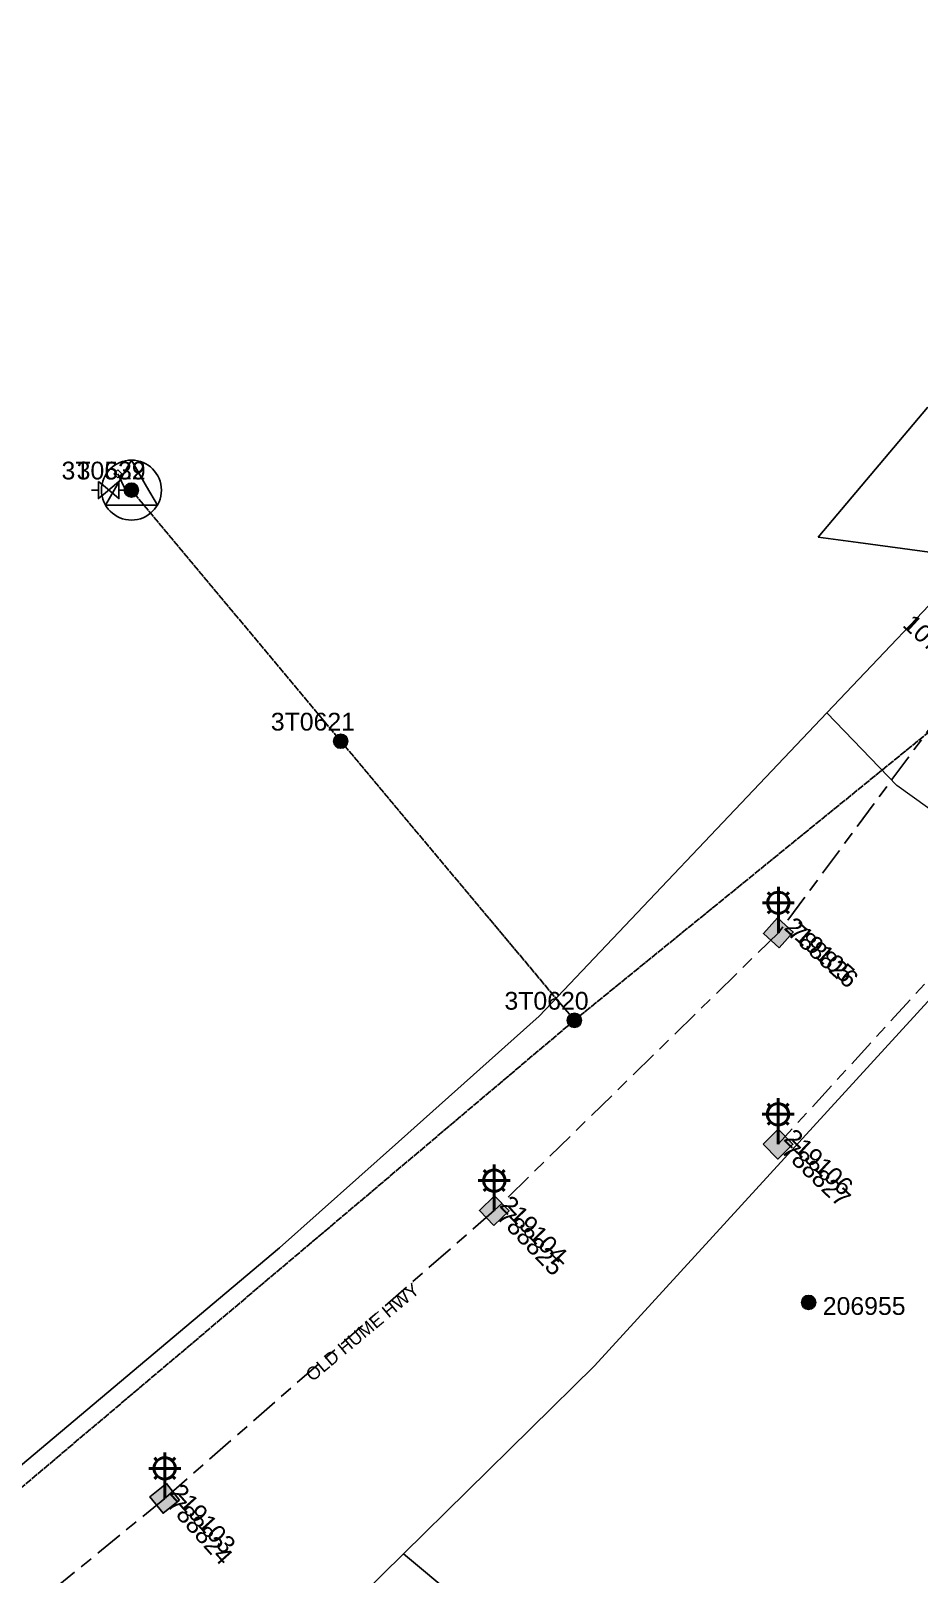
# Model space of a CAD drawing. Header units: metres. Extents: x 268626 to 271256, y 6186812 to 6188765.
# Drawn here: x 269028.9 to 269153.9, y 6187493.2 to 6187710.4 of the extents above; entities that cross this region are included whole.
import ezdxf
from ezdxf.enums import TextEntityAlignment as Align

# ---------------------------------------------------------------- set-up
doc = ezdxf.new("R2010")
doc.units = ezdxf.units.M
for name, pattern in [('Cable Exist OH', [1, 1, 0]), ('Cable Exist UG', [8.2, 4, -1.2, 1.8, -1.2]), ('PHANTOMX2', [5, 2.5, -0.5, 0.5, -0.5, 0.5, -0.5])]:
    doc.linetypes.add(name, pattern=pattern)
doc.layers.get('0').update_dxf_attribs({"color": 6})
for name, color, linetype, lineweight in [('Cadastre Land Parcels_SP_EXT', 96, 'Continuous', 15), ('Cadastre Roads_SP_EXT', 54, 'Continuous', 15), ('Mains_HV_EXT', 11, 'Continuous', 25), ('Mains_SL_EXT', 111, 'Continuous', 25)]:
    doc.layers.add(name, color=color, linetype=linetype, lineweight=lineweight)
for name, color, linetype in [('Equip_LV_EXT', 7, 'Continuous'), ('Equip_SP_SL_EXT', 7, 'Continuous'), ('Services_SP_EXT', 42, 'PHANTOMX2'), ('Sub_SP_TR_HV_LV_EXT', 7, 'Continuous'), ('SupportsOH_SP_TR_HV_LV_SL_EXT', 7, 'Continuous'), ('SupportsUG_SP_LV_EXT', 7, 'Continuous'), ('SupportsUG_SP_LV_SL_EXT', 7, 'Continuous')]:
    doc.layers.add(name, color=color, linetype=linetype)
doc.styles.add('COLUMN_LABEL', font='arial.ttf')
doc.styles.add('iecARIAL', font='arial.ttf', dxfattribs={"height": 2})
doc.styles.add('POLE_LABEL', font='arial.ttf', dxfattribs={"height": 2})
doc.styles.get("Standard").update_dxf_attribs({"font": 'arial.ttf'})

# ---------------------------------------------------------------- blocks, each defined once
blk = doc.blocks.new('SUB_POLE_EXT')
blk.add_wipeout([(0, 4.22), (0.42, 4.2), (0.83, 4.14), (1.21, 4.05), (1.62, 3.9), (1.99, 3.72), (2.35, 3.51), (2.68, 3.26), (2.99, 2.99), (3.28, 2.66), (3.52, 2.34), (3.76, 1.92), (3.9, 1.62), (4.04, 1.23), (4.18, 0.63), (4.22, 0), (4.18, -0.61), (4.06, -1.15), (3.9, -1.62), (3.58, -2.24), (3.22, -2.73), (2.97, -3.01), (2.68, -3.26), (2.36, -3.5), (2, -3.72), (1.64, -3.89), (1.25, -4.03), (0.82, -4.14), (0.42, -4.2), (0, -4.22), (-0.41, -4.2), (-0.8, -4.15), (-1.21, -4.05), (-1.62, -3.9), (-1.99, -3.73), (-2.35, -3.51), (-2.68, -3.26), (-2.96, -3.02), (-3.23, -2.72), (-3.51, -2.35), (-3.71, -2.01), (-3.91, -1.6), (-4.05, -1.21), (-4.16, -0.76), (-4.22, -0.14), (-4.21, 0.39), (-4.14, 0.83), (-4.03, 1.27), (-3.9, 1.63), (-3.71, 2.02), (-3.5, 2.37), (-3.28, 2.67), (-2.99, 2.99), (-2.68, 3.27), (-2.33, 3.52), (-1.98, 3.73), (-1.63, 3.9), (-1.2, 4.05), (-0.78, 4.15), (-0.4, 4.21)])
blk.add_line((2.16, 0.48), (2.16, 0.48, 0))
blk.add_lwpolyline([(-4.22, 0, 1), (4.22, 0, 1)], format="xyb", close=True)
blk.add_lwpolyline([(2.14, 0.52), (0, 4.22), (-3.66, -2.11), (3.66, -2.11)], close=True)
for tag, height, flags, p in [('ASSET_NUM', 2.5, 8, (2, 2)), ('STREET_CODE', 0.2, 9, (1.5, 0)), ('CONSTRUCTED_VOLTAGE', 0.2, 9, (1.5, -0.2)), ('OPERATING_VOLTAGE', 0.2, 9, (1.5, -0.6)), ('OPERATED_BY', 0.2, 9, (1.5, -0.8)), ('ORIENTATION', 0.2, 9, (1.5, -1.2)), ('OWNED_BY', 0.2, 9, (1.5, -1.4)), ('SECONDARY_VOLTAGE', 0.2, 9, (1.5, -1.6)), ('STATE', 0.2, 9, (1.5, -1.8)), ('SUBSTATION_TYPE', 0.2, 9, (1.5, -2)), ('NO_PHASES', 0.2, 9, (1.5, -0.4)), ('MAINTAINED_BY', 0.2, 9, (1.5, -1)), ('USAGE', 0.2, 9, (1.5, -2.2)), ('STREETNAME', 0.2, 9, (1.5, -2.8)), ('SUBURB', 0.2, 9, (1.5, -3)), ('Z', 0.2, 1, (1.5, -3.4)), ('LEGEND', 0.2, 9, (1.5, -2.4)), ('LOCATION', 0.2, 9, (1.5, -2.6)), ('NOTES', 0.2, 9, (1.5, -3.2))]:
    blk.add_attdef(tag, text='', height=height, dxfattribs=dict(flags=flags)).set_placement(p, align=Align.MIDDLE_LEFT)
blk = doc.blocks.new('COLUMN_EXT')
blk.add_hatch(color=256).paths.add_polyline_path([(-1.49, 1.48), (-1.49, -1.49), (1.48, -1.49), (1.48, 1.48)])
blk.add_lwpolyline([(-1.49, -1.49), (1.48, -1.49), (1.48, 1.48), (-1.49, 1.48)], close=True)
for tag, height, style, flags, p in [('ASSET_NUM', 2.5, 'COLUMN_LABEL', 8, (2, 2)), ('STRUCTURE_PLANT_NUMBER', 0.2, 'POLE_LABEL', 9, (1.81, 0.03)), ('STREET_CODE', 0.2, 'COLUMN_LABEL', 9, (1.81, -0.2))]:
    blk.add_attdef(tag, text='', height=height, dxfattribs=dict(style=style, flags=flags)).set_placement(p, align=Align.MIDDLE_LEFT)
at = {"flags": 1}
blk.add_attdef('Z', (1.81, -2.35), '', height=0.2, dxfattribs=at)
at = {"flags": 9}
for tag, p in [('COLUMN_TYPE', (1.81, -0.4)), ('OWNED_BY', (1.81, -0.6)), ('STATE', (1.81, -0.8)), ('USAGE', (1.81, -1)), ('STREETNAME', (1.81, -1.6)), ('SUBURB', (1.81, -1.8)), ('LEGEND', (1.81, -1.2)), ('LOCATION', (1.81, -1.4)), ('NOTES', (1.81, -2))]:
    blk.add_attdef(tag, text='', height=0.2, dxfattribs=at).set_placement(p, align=Align.MIDDLE_LEFT)
blk = doc.blocks.new('PILLAR_EXT')
blk.add_hatch(color=256).paths.add_polyline_path([(-2.475, 0.99), (-2.475, -0.99), (2.475, -0.99), (2.475, 0.99)])
blk.add_lwpolyline([(-2.475, -0.99), (2.475, -0.99), (2.475, 0.99), (-2.475, 0.99)], close=True)
at = {"style": 'iecARIAL', "flags": 8}
blk.add_attdef('ASSET_NUM', (1.5, 3.5), '', height=2.5, dxfattribs=at)
for tag, p, flags in [('OWNED_BY', (0, -0.2), 9), ('STATE', (0, -0.4), 9), ('SUPPORT_TYPE', (0, -0.6), 9), ('STREETNAME', (0, -1.8), 9), ('SUBURB', (0, -2), 1), ('USAGE', (0, -0.8), 9), ('LEGEND', (0, -1), 9), ('LOCATION', (0, -1.2), 9), ('NOTES', (0, -1.4), 9), ('PARENT', (0, -1.6), 9)]:
    blk.add_attdef(tag, p, '', height=0.2, dxfattribs=dict(flags=flags))
blk = doc.blocks.new('LV_OH_LINKS_DISTFUSE_EXT')
for p, q in [((0, 0), (0.96, 0)), ((3.84, 0), (4.8, 0))]:
    blk.add_line(p, q)
blk.add_lwpolyline([(3.84, -1.2), (3.84, 1.2), (0.96, -1.2), (0.96, 1.2)], close=True)
at = {"flags": 9}
for tag, p in [('ACTUAL_STATUS', (0, 0)), ('CONSTRUCTED_VOLTAGE', (0, -0.2)), ('OPERATING_VOLTAGE', (0, -0.6)), ('ORIENTATION', (0, -0.8)), ('OWNED_BY', (0, -1)), ('STATE', (0, -1.2)), ('SWITCH_TYPE', (0, -1.4)), ('NO_PHASES', (0, -0.4)), ('USAGE', (0, -1.6)), ('NOTES', (0, -1.8))]:
    blk.add_attdef(tag, text='', height=0.2, dxfattribs=at).set_placement(p, align=Align.MIDDLE_LEFT)
at = {"flags": 1}
blk.add_attdef('Z', (0, 0), '', height=0.2, dxfattribs=at)
blk = doc.blocks.new('SL_LANTERN_EXT')
at = {"lineweight": 40}
for p, q in [((-1.46, 5.68), (-1.06, 5.28)), ((0, 1.97), (0, 6.47)), ((1.46, 5.68), (1.06, 5.28)), ((-2.25, 4.22), (2.25, 4.22)), ((-1.46, 2.76), (-1.06, 3.16)), ((0, 0), (0, 2.72)), ((1.46, 2.76), (1.06, 3.16))]:
    blk.add_line(p, q, dxfattribs=at)
blk.add_circle((0, 4.22), 1.5, dxfattribs=at)
at = {"style": 'iecARIAL', "flags": 8}
blk.add_attdef('ASSET_NUM', (1.5, 1.5), '', height=2.5, dxfattribs=at)
for tag, p, height, flags in [('OPERATING_VOLTAGE', (0.98, -1.65), 0.2, 9), ('ORIENTATION', (0.98, -1.85), 0.2, 9), ('OWNED_BY', (0.98, -2.05), 0.2, 9), ('STATE', (0.98, -2.25), 0.2, 9), ('CONSTRUCTED_VOLTAGE', (0.98, -0.65), 0.2, 9), ('CONTROL_TYPE', (0.98, -0.85), 0.2, 9), ('LANTERN_PURPOSE', (0.98, -1.05), 0.2, 9), ('LANTERN_TYPE', (0.98, -1.25), 0.2, 9), ('NO_PHASES', (0.98, -1.45), 0.2, 9), ('LNUMBER', (2.18, -3.25), 2.5, 8), ('USAGE', (0.98, -2.45), 0.2, 9), ('CEXIST', (0.98, -2.65), 0.2, 9), ('CNEW', (0.98, -2.85), 0.2, 9), ('CNUMBER', (0.98, -3.05), 0.2, 9), ('CREMOVE', (0.98, -3.25), 0.2, 9), ('CREPLACE', (0.98, -3.45), 0.2, 9), ('LKINGHEIGHT', (0.98, -3.65), 0.2, 9), ('LBRACKET', (0.98, -3.85), 0.2, 9), ('LBRACKETVOCAB', (0.98, -4.05), 0.2, 9), ('LCATEGORY', (0.98, -4.25), 0.2, 9), ('LCHARGE1', (0.98, -4.45), 0.2, 9), ('LCHARGE1PERCENT', (0.98, -4.65), 0.2, 9), ('LCHARGE2', (0.98, -4.85), 0.2, 9), ('LCHARGE2PERCENT', (0.98, -5.05), 0.2, 9), ('LCHARGE3', (0.98, -5.25), 0.2, 9), ('LCHARGE3PERCENT', (0.98, -5.45), 0.2, 9), ('LEXIST', (0.98, -5.65), 0.2, 9), ('LLAMP', (0.98, -5.85), 0.2, 9), ('LLAMPVOCAB', (0.98, -6.05), 0.2, 9), ('LMAST', (0.98, -6.25), 0.2, 9), ('LMASTVOCAB', (0.98, -6.45), 0.2, 9), ('LNEW', (0.98, -6.65), 0.2, 9), ('LANTNUMBER', (0.98, -6.85), 0.2, 9), ('LOUTREACH', (0.98, -7.25), 0.2, 9), ('LOUTREACHVOCAB', (0.98, -7.45), 0.2, 9), ('LRATECODE', (0.98, -7.65), 0.2, 9), ('LREMOVE', (0.98, -7.85), 0.2, 9), ('LREPLACE', (0.98, -8.05), 0.2, 9), ('LTYPE', (0.98, -8.25), 0.2, 9), ('LTYPEVOCAB', (0.98, -8.45), 0.2, 9), ('LEGEND', (0.98, -8.65), 0.2, 9), ('LOCATION', (0.98, -8.85), 0.2, 9), ('STREETNAME', (0.98, -9.25), 0.2, 9), ('SUBURB', (0.98, -9.45), 0.2, 1), ('NOTES', (0.98, -9.05), 0.2, 9)]:
    blk.add_attdef(tag, p, '', height=height, dxfattribs=dict(flags=flags))
blk = doc.blocks.new('CCP_EXT')
at = {"flags": 9}
for tag, p in [('STATE', (0, -1.8)), ('NOTES', (0, -2))]:
    blk.add_attdef(tag, text='', height=0.2, dxfattribs=at).set_placement(p, align=Align.MIDDLE_LEFT)
blk.add_wipeout([(0, 0.57), (0.57, 0), (0, -0.57), (-0.57, 0)])
blk.add_lwpolyline([(-0.57, 0), (0, 0.57), (0.57, 0), (0, -0.57), (-0.57, 0)])
at = {"flags": 1}
blk.add_attdef('Z', (0, 0), '', height=0.2, dxfattribs=at)
at = {"flags": 9}
for tag, p in [('CCP_TYPE', (0, 0)), ('CONSTRUCTED_VOLTAGE', (0, -0.2)), ('OPERATING_VOLTAGE', (0, -0.6)), ('ORIENTATION', (0, -0.8)), ('OWNED_BY', (0, -1)), ('NO_PHASES', (0, -0.4)), ('USAGE', (0, -1.2)), ('LEGEND', (0, -1.4)), ('LIFE_SUPPORT', (0, -1.6))]:
    blk.add_attdef(tag, text='', height=0.2, dxfattribs=at).set_placement(p, align=Align.MIDDLE_LEFT)
blk = doc.blocks.new('POLE_EXT')
blk.add_hatch(color=256).paths.add_polyline_path([(-1, 0, 1), (1, 0, 1)])
blk.add_lwpolyline([(-1, 0, 1), (1, 0, 1)], format="xyb", close=True)
at = {"flags": 8}
blk.add_attdef('pNumber', text='', height=2, dxfattribs=at).set_placement((3, 2.5), align=Align.MIDDLE_CENTER)
at = {"style": 'POLE_LABEL', "flags": 9}
for tag, p in [('STRUCTURE_PLANT_NUMBER', (1.35, 0.03)), ('STREET_CODE', (1.35, -0.2))]:
    blk.add_attdef(tag, text='', height=0.2, dxfattribs=at).set_placement(p, align=Align.MIDDLE_LEFT)
at = {"flags": 9}
for tag, p in [('OWNED_BY', (1.35, -0.4)), ('SPECIAL_USE', (1.35, -0.8)), ('STATE', (1.35, -1)), ('cLV', (1.35, -1.4)), ('hDepth', (1.35, -1.6)), ('hDia', (1.35, -1.8)), ('cHV', (1.35, -2)), ('PARENT', (1.35, -0.6)), ('USAGE', (1.35, -1.2)), ('LBRACKET', (1.35, -2.2)), ('cLinedev', (1.35, -3.4)), ('pExisting', (1.35, -3.8)), ('pFooting', (1.35, -4.4)), ('LExisting', (1.35, -2.4)), ('LANTNUMBER', (1.35, -2.6)), ('LOther', (1.35, -2.8)), ('LRemove', (1.35, -3)), ('LEGEND', (1.35, -3.2)), ('LOCATION', (1.35, -3.6)), ('PFNUMBER', (1.35, -4)), ('NEWPFNUMBER', (1.35, -4.2)), ('pNew', (1.35, -4.6)), ('pRelocate', (1.35, -5)), ('pRemove', (1.35, -5.2)), ('pReplace', (1.35, -5.4)), ('pStay', (1.35, -5.6)), ('pType', (1.35, -5.8)), ('cspan', (1.35, -6)), ('STREETNAME', (1.35, -6.2)), ('SUBURB', (1.35, -6.4)), ('NOTES', (1.35, -6.6)), ('OPERATED_BY', (1.36, -7.01)), ('MAINTAINED_BY', (1.36, -6.81))]:
    blk.add_attdef(tag, text='', height=0.2, dxfattribs=at).set_placement(p, align=Align.MIDDLE_LEFT)
at = {"flags": 1}
blk.add_attdef('Z', (1.35, -7.33), '', height=0.2, dxfattribs=at)

msp = doc.modelspace()

# ---------------------------------------------------------------- linework, layer by layer
at = {"layer": 'Cadastre Land Parcels_SP_EXT', "linetype": 'Continuous'}
msp.add_lwpolyline([(269239.1857, 6187398.7069), (269249.9152, 6187410.8873), (269278.978, 6187442.7851), (269256.4626, 6187463.2947), (269252.8455, 6187506.4987), (269266.5084, 6187522.8709), (269237.1584, 6187547.3637), (269184.297, 6187591.4757), (269170.244, 6187590.2357), (269167.7902, 6187587.5562), (269108.2486, 6187522.5117), (269081.3701, 6187496.055), (269160.9993, 6187429.6166), (269222.8993, 6187377.9705), (269239.1857, 6187398.7069)], close=True, dxfattribs=at)
msp.add_lwpolyline([(269121.8021, 6187214.9058), (269132.5902, 6187224.3358), (269145.2217, 6187239.1216), (269155.3135, 6187255.7904), (269185.1672, 6187316.0968), (269199.1319, 6187338.9954), (269202.6128, 6187344.7041), (269134.5029, 6187394.6092), (269160.9993, 6187429.6166), (269081.3701, 6187496.055), (269057.2956, 6187472.3571), (269036.7799, 6187454.8804), (268986.2663, 6187419.2366), (268986.0344, 6187417.5215), (268985.5385, 6187413.8508), (268936.1796, 6187199.1075)], dxfattribs=at)
at = {"layer": 'Cadastre Roads_SP_EXT', "linetype": 'Continuous'}
for points in [[(269178.7343, 6187654.1839), (269166.0456, 6187655.8691), (269161.6574, 6187656.4865), (269155.1109, 6187657.3718), (269139.7421, 6187639.1464), (269145.3569, 6187638.3663), (269149.8767, 6187637.7582), (269161.6562, 6187636.1937), (269178.7343, 6187654.1839)], [(269036.7799, 6187454.8804), (269057.2955, 6187472.3572), (269081.37, 6187496.055), (269108.2485, 6187522.5117), (269167.7902, 6187587.5562), (269170.244, 6187590.2357), (269150.8197, 6187604.1607), (269140.9644, 6187614.3968), (269100.4585, 6187571.727), (269080.6364, 6187554.0317), (269063.9043, 6187539.0954), (269026.5223, 6187507.6709), (268988.3212, 6187477.4397), (268964.3618, 6187464.3555), (268972.5115, 6187447.6419), (268986.2663, 6187419.2366), (269036.7799, 6187454.8804)]]:
    msp.add_lwpolyline(points, close=True, dxfattribs=at)
at = {"layer": 'Mains_HV_EXT', "linetype": 'Cable Exist OH', "flags": 128}
for points in [[(269165.7169, 6187620.1621), (269105.409, 6187571.132)], [(269105.409, 6187571.132), (268990.5368, 6187474.0921)]]:
    msp.add_lwpolyline(points, dxfattribs=at)
at = {"layer": 'Mains_SL_EXT', "linetype": 'Cable Exist UG'}
for points in [[(269165.7169, 6187620.1621), (269162.9248, 6187620.5702), (269162.9248, 6187620.5702), (269160.2256, 6187617.7603), (269159.495, 6187617.6126), (269157.9581, 6187615.9948), (269157.8371, 6187615.2951), (269157.363, 6187614.8058), (269134.1214, 6187583.4497)], [(269169.294, 6187592.1597), (269134.0824, 6187553.6951)], [(269134.1214, 6187583.4497), (269094.1265, 6187544.3547)], [(269094.1265, 6187544.3547), (269047.7325, 6187503.8599)], [(269047.7325, 6187503.8599), (269007.5376, 6187470.9142)]]:
    msp.add_lwpolyline(points, dxfattribs=at)

# ---------------------------------------------------------------- block references
at = {"layer": 'Equip_SP_SL_EXT'}
ref = msp.add_blockref('SL_LANTERN_EXT', (269134.1214, 6187583.4497), dxfattribs=at)
ref.add_attrib('ASSET_NUM', '219105', dxfattribs={"layer": '0', "height": 2.5, "rotation": 318.059736, "style": 'iecARIAL'}).set_placement((269135.6214, 6187584.9497), align=Align.MIDDLE_LEFT)
ref = msp.add_blockref('SL_LANTERN_EXT', (269134.0824, 6187553.6952), dxfattribs=at)
ref.add_attrib('ASSET_NUM', '219106', dxfattribs={"layer": '0', "height": 2.5, "rotation": 316.530881, "style": 'iecARIAL'}).set_placement((269135.5824, 6187555.1952), align=Align.MIDDLE_LEFT)
ref = msp.add_blockref('SL_LANTERN_EXT', (269094.1265, 6187544.3547), dxfattribs=at)
ref.add_attrib('ASSET_NUM', '219104', dxfattribs={"layer": '0', "height": 2.5, "rotation": 313.933803, "style": 'iecARIAL'}).set_placement((269095.6265, 6187545.8547), align=Align.MIDDLE_LEFT)
ref = msp.add_blockref('SL_LANTERN_EXT', (269047.7325, 6187503.8599), dxfattribs=at)
ref.add_attrib('ASSET_NUM', '219103', dxfattribs={"layer": '0', "height": 2.5, "rotation": 311.872074, "style": 'iecARIAL'}).set_placement((269049.2325, 6187505.3599), align=Align.MIDDLE_LEFT)
at = {"layer": 'Sub_SP_TR_HV_LV_EXT'}
ref = msp.add_blockref('SUB_POLE_EXT', (269043.047, 6187645.749), dxfattribs=at)
ref.add_attrib('ASSET_NUM', '30539', dxfattribs={"layer": '0', "height": 2.5}).set_placement((269045.047, 6187646.499), align=Align.BOTTOM_RIGHT)
at = {"layer": 'SupportsOH_SP_TR_HV_LV_SL_EXT'}
ref = msp.add_blockref('POLE_EXT', (269072.517, 6187610.41), dxfattribs=at)
ref.add_attrib('ASSET_NUM', '3T0621', dxfattribs={"layer": '0', "height": 2.5, "style": 'POLE_LABEL'}).set_placement((269074.517, 6187611.16), align=Align.BOTTOM_RIGHT)
ref = msp.add_blockref('POLE_EXT', (269105.4089, 6187571.1319), dxfattribs=at)
ref.add_attrib('ASSET_NUM', '3T0620', dxfattribs={"layer": '0', "height": 2.5, "style": 'POLE_LABEL'}).set_placement((269107.4089, 6187571.8819), align=Align.BOTTOM_RIGHT)
ref = msp.add_blockref('POLE_EXT', (269138.3789, 6187531.4299), dxfattribs=at)
ref.add_attrib('ASSET_NUM', '206955', dxfattribs={"layer": '0', "height": 2.5, "style": 'POLE_LABEL'}).set_placement((269140.3789, 6187532.1799), align=Align.TOP_LEFT)
at = {"layer": 'SupportsUG_SP_LV_EXT'}
ref = msp.add_blockref('PILLAR_EXT', (269159.3929, 6187616.165), dxfattribs=dict(at, rotation=45.61639448308014))
ref.add_attrib('ASSET_NUM', '107014', dxfattribs={"layer": '0', "height": 2.5, "rotation": 317.388858, "style": 'iecARIAL'}).set_placement((269160.8929, 6187619.665), align=Align.MIDDLE_RIGHT)
at = {"layer": 'SupportsUG_SP_LV_SL_EXT'}
ref = msp.add_blockref('COLUMN_EXT', (269134.1214, 6187583.4496), dxfattribs=dict(at, rotation=48.05973600034392))
ref.add_attrib('ASSET_NUM', '788826', dxfattribs={"layer": '0', "height": 2.5, "rotation": 318.059736, "style": 'COLUMN_LABEL'}).set_placement((269136.1214, 6187584.1996), align=Align.MIDDLE_LEFT)
ref = msp.add_blockref('COLUMN_EXT', (269134.0824, 6187553.6951), dxfattribs=dict(at, rotation=314.8010849633292))
ref.add_attrib('ASSET_NUM', '788827', dxfattribs={"layer": '0', "height": 2.5, "rotation": 316.530881, "style": 'COLUMN_LABEL'}).set_placement((269136.0824, 6187554.4451), align=Align.TOP_LEFT)
ref = msp.add_blockref('COLUMN_EXT', (269094.1265, 6187544.3547), dxfattribs=dict(at, rotation=43.93380304020368))
ref.add_attrib('ASSET_NUM', '788825', dxfattribs={"layer": '0', "height": 2.5, "rotation": 313.933803, "style": 'COLUMN_LABEL'}).set_placement((269096.1265, 6187545.1047), align=Align.TOP_LEFT)
ref = msp.add_blockref('COLUMN_EXT', (269047.7325, 6187503.8599), dxfattribs=dict(at, rotation=128.5675840760249))
ref.add_attrib('ASSET_NUM', '788824', dxfattribs={"layer": '0', "height": 2.5, "rotation": 311.872074, "style": 'COLUMN_LABEL'}).set_placement((269049.7325, 6187504.6099), align=Align.TOP_LEFT)

# ---------------------------------------------------------------- texts
at = {"layer": 'Cadastre Roads_SP_EXT'}
msp.add_text('OLD HUME HWY', height=1.8, rotation=39.820045, dxfattribs=at).set_placement((269068.5309, 6187520.2095))

# ---------------------------------------------------------------- next in the draw order: linework, layer by layer
at = {"layer": 'Cadastre Land Parcels_SP_EXT', "linetype": 'Continuous'}
msp.add_lwpolyline([(269026.5223, 6187507.6709), (269063.9043, 6187539.0954), (269080.6364, 6187554.0317), (269100.4585, 6187571.727), (269140.9644, 6187614.3968), (269161.6562, 6187636.1937), (269149.8766, 6187637.7581), (269145.3569, 6187638.3664), (269139.7421, 6187639.1464), (269155.111, 6187657.3718), (269161.6575, 6187656.4865), (269166.0456, 6187655.869), (269178.7342, 6187654.1839), (269363.2584, 6187873.0008), (269363.2584, 6187873.0008), (269382.2467, 6187901.0717), (269394.1041, 6187918.6017), (269370.3475, 6187921.9938), (269359.8472, 6187923.3594), (269021.6954, 6187967.5436)], dxfattribs=at)
at = {"layer": 'Mains_HV_EXT', "linetype": 'Cable Exist OH', "flags": 128}
msp.add_lwpolyline([(269105.409, 6187571.132), (269072.517, 6187610.41), (269043.0469, 6187645.749)], dxfattribs=at)

# ---------------------------------------------------------------- next in the draw order: block references
at = {"layer": 'Equip_LV_EXT', "rotation": 180.0000000000001}
msp.add_blockref('LV_OH_LINKS_DISTFUSE_EXT', (269042.247, 6187645.749), dxfattribs=at)

# ---------------------------------------------------------------- next in the draw order: block references
at = {"layer": 'Services_SP_EXT'}
msp.add_blockref('CCP_EXT', (269041.1256, 6187648.053), dxfattribs=at)

# ---------------------------------------------------------------- next in the draw order: block references
msp.add_blockref('CCP_EXT', (269041.1256, 6187648.053), dxfattribs=at)

# ---------------------------------------------------------------- next in the draw order: linework, layer by layer
msp.add_lwpolyline([(269041.1256, 6187648.053), (269042.247, 6187645.749)], dxfattribs=at)

# ---------------------------------------------------------------- next in the draw order: block references
at = {"layer": 'SupportsOH_SP_TR_HV_LV_SL_EXT'}
ref = msp.add_blockref('POLE_EXT', (269043.047, 6187645.749), dxfattribs=at)
ref.add_attrib('ASSET_NUM', '3T0622', dxfattribs={"layer": '0', "height": 2.5, "style": 'POLE_LABEL'}).set_placement((269045.047, 6187646.499), align=Align.BOTTOM_RIGHT)

doc.saveas('drawing.dxf')
